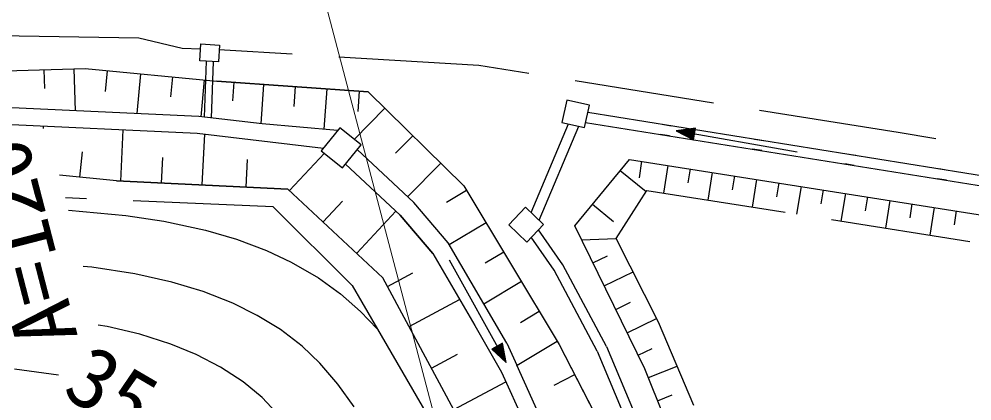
# Model space of a CAD drawing. Units: millimetres, scale not verified. Extents: x 40001 to 680016, y 20000 to 470150.
# Drawn here: x 520572 to 540960, y 248001 to 256184 of the extents above; entities that cross this region are included whole.
import ezdxf
from ezdxf.enums import TextEntityAlignment as Align

# ---------------------------------------------------------------- set-up
doc = ezdxf.new("R2010")
doc.units = ezdxf.units.MM
doc.header["$LTSCALE"] = 1000.02
doc.layers.add('M-BGD', color=7, linetype='Continuous', lineweight=25)
doc.layers.add('M-STR-HTXT', color=7, linetype='Continuous', lineweight=13)
doc.styles.add('ＭＳ ゴシック', font='')
doc.styles.get('ＭＳ ゴシック').set_extended_font_data('MS Gothic')

msp = doc.modelspace()

# ---------------------------------------------------------------- linework, layer by layer
at = {"layer": 'M-BGD'}
for p, q in [((523138, 255774), (520139, 255823)), ((524065, 255554), (523138, 255774)), ((524454, 255538), (524065, 255554)), ((524440, 255290), (524460, 255650)), ((524440, 255290), (524460, 255650)), ((524460, 255650), (524859, 255627)), ((524460, 255650), (524859, 255627)), ((524859, 255627), (524839, 255267)), ((524859, 255627), (524839, 255267)), ((524965, 255516), (524853, 255521)), ((526416, 255429), (524965, 255516)), ((524839, 255267), (524440, 255290)), ((524839, 255267), (524440, 255290)), ((524541, 254080), (524585, 255282)), ((524541, 254080), (524585, 255282)), ((524690, 254062), (524735, 255273)), ((524690, 254062), (524735, 255273)), ((530409, 255191), (527414, 255370)), ((521106, 255097), (521117, 254698)), ((521744, 255115), (521770, 254220)), ((521985, 255122), (524801, 254856)), ((521985, 255122), (524801, 254856)), ((521985, 255122), (524801, 254856)), ((521985, 255122), (524801, 254856)), ((522458, 255077), (522416, 254632)), ((531481, 255019), (530409, 255191)), ((523171, 255010), (523091, 254157)), ((523853, 254945), (523813, 254519)), ((524536, 254881), (524461, 254089)), ((528044, 254623), (524801, 254856)), ((528044, 254623), (524801, 254856)), ((528044, 254623), (524801, 254856)), ((528044, 254623), (524801, 254856)), ((535431, 254384), (532469, 254860)), ((525170, 254830), (525141, 254433)), ((525804, 254784), (525743, 253938)), ((526481, 254736), (526450, 254313)), ((527157, 254687), (527095, 253821)), ((527850, 254637), (527819, 254204)), ((528044, 254623), (530088, 252609)), ((528044, 254623), (530088, 252609)), ((528044, 254623), (530088, 252609)), ((528044, 254623), (530088, 252609)), ((532296, 254447), (532188, 253968)), ((532296, 254447), (532188, 253968)), ((532774, 254339), (532296, 254447)), ((532774, 254339), (532296, 254447)), ((524416, 254095), (518147, 254391)), ((528401, 254272), (527743, 253606)), ((532667, 253861), (532774, 254339)), ((532667, 253861), (532774, 254339)), ((518135, 254031), (524386, 253736)), ((525772, 253935), (524416, 254095)), ((532739, 254185), (551812, 251123)), ((532739, 254185), (551812, 251123)), ((539380, 253750), (536418, 254226)), ((521093, 253838), (521098, 253891)), ((527388, 253796), (525772, 253935)), ((527435, 253853), (527039, 253360)), ((527435, 253853), (527039, 253360)), ((527890, 253489), (527435, 253853)), ((527890, 253489), (527435, 253853)), ((531529, 252037), (532330, 253936)), ((531529, 252037), (532330, 253936)), ((531700, 251875), (532548, 253887)), ((531700, 251875), (532548, 253887)), ((532188, 253968), (532667, 253861)), ((532188, 253968), (532667, 253861)), ((532691, 253970), (551731, 250914)), ((532691, 253970), (551731, 250914)), ((534330, 253930), (534528, 253898)), ((534330, 253930), (534528, 253898)), ((535045, 253845), (534629, 253788)), ((535045, 253845), (534629, 253788)), ((535000, 253593), (535045, 253845)), ((535000, 253593), (535045, 253845)), ((522751, 252712), (522803, 253811)), ((524386, 253736), (527087, 253420)), ((524493, 252629), (524545, 253717)), ((528998, 253683), (528630, 253310)), ((534489, 253681), (534291, 253713)), ((534489, 253681), (534291, 253713)), ((534629, 253788), (535000, 253593)), ((537223, 253333), (534629, 253788)), ((534629, 253788), (535000, 253593)), ((537223, 253333), (534629, 253788)), ((535025, 253824), (534676, 253780)), ((535025, 253824), (534676, 253780)), ((534676, 253780), (534989, 253619)), ((534676, 253780), (534989, 253619)), ((535005, 253803), (534723, 253771)), ((535005, 253803), (534723, 253771)), ((534723, 253771), (534977, 253646)), ((534723, 253771), (534977, 253646)), ((534985, 253782), (534770, 253763)), ((534985, 253782), (534770, 253763)), ((534770, 253763), (534966, 253672)), ((534770, 253763), (534966, 253672)), ((534965, 253761), (534818, 253755)), ((534965, 253761), (534818, 253755)), ((534818, 253755), (534954, 253698)), ((534818, 253755), (534954, 253698)), ((534945, 253740), (534881, 253744)), ((534881, 253744), (534942, 253725)), ((534945, 253740), (534881, 253744)), ((534881, 253744), (534942, 253725)), ((534942, 253725), (534945, 253740)), ((534942, 253725), (534945, 253740)), ((534954, 253698), (534965, 253761)), ((534954, 253698), (534965, 253761)), ((534966, 253672), (534985, 253782)), ((534966, 253672), (534985, 253782)), ((534977, 253646), (535005, 253803)), ((534977, 253646), (535005, 253803)), ((534989, 253619), (535025, 253824)), ((534989, 253619), (535025, 253824)), ((540186, 253618), (539380, 253750)), ((527494, 252995), (527890, 253489)), ((527494, 252995), (527890, 253489)), ((536305, 253613), (536503, 253581)), ((536305, 253613), (536503, 253581)), ((521875, 252793), (521929, 253341)), ((523622, 252670), (523648, 253214)), ((526358, 252507), (527105, 253307)), ((527039, 253360), (527494, 252995)), ((527039, 253360), (527494, 252995)), ((529016, 252255), (527807, 253386)), ((536464, 253364), (536266, 253396)), ((536464, 253364), (536266, 253396)), ((538280, 253296), (538477, 253264)), ((538280, 253296), (538477, 253264)), ((525432, 252584), (525460, 253171)), ((528725, 251979), (527556, 253073)), ((528725, 251979), (527556, 253073)), ((527556, 253073), (528725, 251979)), ((529595, 253094), (528887, 252375)), ((533892, 253136), (533837, 252784)), ((534456, 253047), (534362, 252454)), ((538438, 253047), (538241, 253079)), ((538438, 253047), (538241, 253079)), ((522658, 252716), (521438, 252836)), ((533437, 252941), (533987, 252488)), ((534930, 252972), (534884, 252675)), ((535405, 252897), (535311, 252304)), ((535879, 252822), (535833, 252525)), ((540255, 252979), (540452, 252947)), ((540255, 252979), (540452, 252947)), ((522658, 252716), (526320, 252542)), ((522658, 252716), (526320, 252542)), ((522658, 252716), (526320, 252542)), ((522658, 252716), (526320, 252542)), ((526320, 252542), (522658, 252716)), ((536354, 252747), (536260, 252154)), ((536828, 252672), (536781, 252375)), ((540413, 252730), (540216, 252762)), ((540413, 252730), (540216, 252762)), ((528359, 250640), (526320, 252542)), ((530148, 252509), (529715, 252250)), ((533351, 251484), (534002, 252511)), ((534002, 252511), (536965, 252043)), ((537303, 252597), (537209, 252004)), ((537777, 252522), (537730, 252226)), ((538252, 252447), (538158, 251854)), ((522012, 252334), (521563, 252354)), ((526008, 252162), (523011, 252291)), ((527077, 251836), (527496, 252285)), ((529750, 251389), (529016, 252255)), ((532842, 252219), (533294, 251847)), ((538726, 252372), (538679, 252076)), ((539200, 252297), (539107, 251704)), ((539675, 252222), (539628, 251926)), ((521631, 252091), (522859, 251972)), ((521631, 252091), (522859, 251972)), ((527698, 250472), (526008, 252162)), ((527796, 251165), (528635, 252064)), ((531410, 252151), (531050, 251774)), ((531410, 252151), (531050, 251774)), ((531796, 251783), (531410, 252151)), ((531796, 251783), (531410, 252151)), ((540149, 252147), (540056, 251554)), ((540624, 252072), (540577, 251776)), ((522859, 251972), (523671, 251850)), ((522859, 251972), (523671, 251850)), ((523671, 251850), (524558, 251660)), ((523671, 251850), (524558, 251660)), ((529422, 251157), (528725, 251979)), ((529422, 251157), (528725, 251979)), ((528725, 251979), (529422, 251157)), ((530563, 251817), (529776, 251344)), ((537953, 251886), (540916, 251418)), ((524558, 251660), (525224, 251466)), ((524558, 251660), (525224, 251466)), ((531050, 251774), (531436, 251406)), ((531050, 251774), (531436, 251406)), ((531436, 251406), (531796, 251783)), ((531436, 251406), (531796, 251783)), ((532210, 250918), (531687, 251669)), ((532210, 250918), (531687, 251669)), ((525224, 251466), (525865, 251226)), ((525224, 251466), (525865, 251226)), ((531009, 249239), (529750, 251389)), ((532022, 250803), (531532, 251507)), ((532022, 250803), (531532, 251507)), ((532608, 251455), (533351, 251484)), ((534253, 249689), (533351, 251484)), ((525865, 251226), (526391, 250978)), ((525865, 251226), (526391, 250978)), ((530941, 251187), (530548, 250951)), ((526391, 250978), (526976, 250636)), ((526391, 250978), (526976, 250636)), ((529422, 251157), (530323, 249619)), ((529773, 251023), (530996, 248825)), ((529773, 251023), (530996, 248825)), ((532850, 250960), (533160, 251111)), ((522133, 250866), (521942, 250885)), ((522133, 250866), (521942, 250885)), ((523052, 250724), (522133, 250866)), ((523052, 250724), (522133, 250866)), ((532942, 249069), (532022, 250803)), ((533139, 249167), (532210, 250918)), ((533093, 250465), (533711, 250768)), ((523843, 250548), (523052, 250724)), ((523843, 250548), (523052, 250724)), ((526976, 250636), (527449, 250293)), ((526976, 250636), (527449, 250293)), ((531070, 245595), (528359, 250640)), ((528458, 250456), (528996, 250745)), ((524510, 250347), (523843, 250548)), ((524510, 250347), (523843, 250548)), ((527698, 250472), (527905, 250115)), ((527698, 250472), (527905, 250115)), ((527698, 250472), (527905, 250115)), ((531319, 250557), (530519, 250076)), ((525148, 250095), (524510, 250347)), ((525148, 250095), (524510, 250347)), ((527449, 250293), (527879, 249915)), ((527449, 250293), (527879, 249915)), ((528921, 249594), (529998, 250173)), ((525669, 249835), (525148, 250095)), ((525669, 249835), (525148, 250095)), ((527905, 250115), (529410, 247520)), ((533339, 249962), (533654, 250116)), ((526163, 249529), (525669, 249835)), ((526163, 249529), (525669, 249835)), ((527879, 249915), (528234, 249547)), ((527879, 249915), (528234, 249547)), ((531704, 249916), (531304, 249676)), ((533585, 249459), (534214, 249767)), ((522460, 249594), (522267, 249626)), ((522460, 249594), (522267, 249626)), ((523154, 249431), (522460, 249594)), ((523154, 249431), (522460, 249594)), ((530323, 249619), (530893, 248618)), ((535008, 247906), (534253, 249689)), ((523820, 249220), (523154, 249431)), ((523820, 249220), (523154, 249431)), ((526627, 249173), (526163, 249529)), ((526627, 249173), (526163, 249529)), ((524365, 248996), (523820, 249220)), ((524365, 248996), (523820, 249220)), ((527005, 248810), (526627, 249173)), ((527005, 248810), (526627, 249173)), ((530913, 249237), (530690, 249112)), ((530913, 249237), (530690, 249112)), ((530900, 249211), (530718, 249110)), ((530900, 249211), (530718, 249110)), ((530887, 249185), (530747, 249108)), ((530887, 249185), (530747, 249108)), ((530874, 249160), (530776, 249105)), ((530874, 249160), (530776, 249105)), ((530926, 248951), (530874, 249160)), ((530926, 248951), (530874, 249160)), ((530949, 248909), (530887, 249185)), ((530949, 248909), (530887, 249185)), ((530973, 248867), (530900, 249211)), ((530973, 248867), (530900, 249211)), ((530996, 248825), (530913, 249237)), ((530996, 248825), (530913, 249237)), ((531009, 249239), (531221, 248767)), ((532089, 249276), (531227, 248759)), ((532126, 249214), (533435, 246667)), ((532126, 249214), (533435, 246667)), ((532126, 249214), (533435, 246667)), ((532126, 249214), (533435, 246667)), ((533139, 249167), (534730, 245379)), ((524882, 248727), (524365, 248996)), ((524882, 248727), (524365, 248996)), ((529398, 248705), (529954, 249004)), ((530690, 249112), (530996, 248825)), ((530690, 249112), (530996, 248825)), ((530718, 249110), (530973, 248867)), ((530718, 249110), (530973, 248867)), ((530747, 249108), (530949, 248909)), ((530747, 249108), (530949, 248909)), ((530776, 249105), (530926, 248951)), ((530776, 249105), (530926, 248951)), ((530860, 249134), (530805, 249103)), ((530860, 249134), (530805, 249103)), ((530805, 249103), (530902, 248993)), ((530805, 249103), (530902, 248993)), ((530847, 249108), (530833, 249101)), ((530847, 249108), (530833, 249101)), ((530833, 249101), (530871, 249049)), ((530833, 249101), (530871, 249049)), ((530871, 249049), (530847, 249108)), ((530871, 249049), (530847, 249108)), ((530902, 248993), (530860, 249134)), ((530902, 248993), (530860, 249134)), ((532942, 249069), (534502, 245355)), ((533818, 248983), (534116, 249128)), ((527392, 248363), (527005, 248810)), ((527392, 248363), (527005, 248810)), ((532162, 246700), (531221, 248767)), ((534037, 248501), (534652, 248747)), ((521417, 248554), (520474, 248684)), ((521417, 248554), (520474, 248684)), ((525367, 248409), (524882, 248727)), ((525367, 248409), (524882, 248727)), ((530893, 248618), (531829, 246562)), ((532460, 248563), (532014, 248333)), ((525776, 248072), (525367, 248409)), ((525776, 248072), (525367, 248409)), ((527742, 247876), (527392, 248363)), ((527742, 247876), (527392, 248363)), ((529876, 247817), (530986, 248414)), ((534235, 248007), (534544, 248131)), ((526175, 247650), (525776, 248072)), ((526175, 247650), (525776, 248072))]:
    msp.add_line(p, q, dxfattribs=at)
for points in [[(480593, 260926), (481743, 259826), (485893, 256712), (490561, 254223), (495696, 252986), (501538, 252624), (506364, 252988), (512975, 254862), (521985, 255122), (524801, 254856), (528044, 254623), (530088, 252609), (532126, 249214), (533435, 246667), (533955, 245193), (534247, 243238), (533482, 239689), (532058, 236839)], [(533660, 237065), (533950, 237627), (534919, 240269), (535450, 242209), (535293, 244905), (535197, 245609), (533960, 248693), (532461, 251755), (533631, 253177), (566097, 248048), (575103, 246625)]]:
    msp.add_lwpolyline(points, dxfattribs=at)
at = {"layer": 'M-STR-HTXT'}
msp.add_line((523524, 270227), (533712, 231512), dxfattribs=at)

# ---------------------------------------------------------------- texts
at = {"layer": 'M-BGD', "style": 'ＭＳ ゴシック'}
msp.add_text('35', height=1320, rotation=329.635, dxfattribs=at).set_placement((521254, 247794), align=Align.BOTTOM_LEFT)
at = {"layer": 'M-STR-HTXT', "style": 'ＭＳ ゴシック'}
msp.add_text('A=120', height=1320, rotation=104.475, dxfattribs=at).set_placement((520556, 249052), align=Align.TOP_LEFT)

doc.saveas('drawing.dxf')
